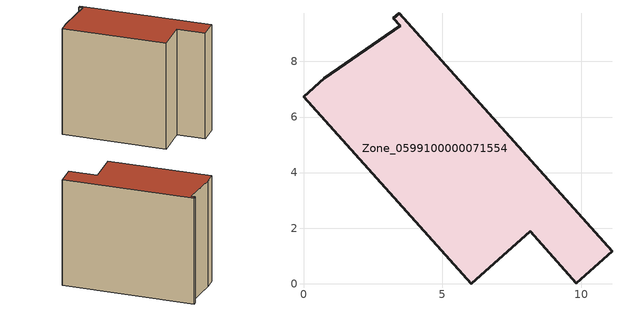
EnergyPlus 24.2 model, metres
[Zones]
Zone_0599100000071554
 floor ground (C_G): 0.75,7.39 3.48,9.29 3.23,9.55 3.45,9.73 11.1,1.17 9.81,0.02 8.16,1.88 6.04,0 0,6.73 z0
 wall outside (C_F): 0.75,7.39 0,6.73 6.04,0 8.16,1.88 9.81,0.02 11.1,1.17 3.45,9.73 3.23,9.55 3.48,9.29 0.75,7.39 z0:9.71
 roof outside (C_R): 3.48,9.29 0.75,7.39 0,6.73 6.04,0 8.16,1.88 9.81,0.02 11.1,1.17 3.45,9.73 3.23,9.55 z9.71
[BUILDING]
Pand.0599100000071554: North Axis=0; Terrain=City; Loads Convergence Tolerance Value=0.04; Temperature Convergence Tolerance Value=0.4; Solar Distribution=FullExterior; Maximum Number of Warmup Days=25; Minimum Number of Warmup Days=1
[Site:Location]
Rotterdam.The.Hague.AP_ZH_NLD Design_Conditions: Latitude=51.96; Longitude=4.45; Time Zone=1; Elevation=-4.5
[SITE:GROUNDTEMPERATURE:BUILDINGSURFACE]
18, 18, 18, 18, 18, 18, 18, 18, 18, 18, 18, 18
[MATERIAL] Thermal Absorptance=0.9; Solar Absorptance=0.7; Visible Absorptance=0.7
Name | Roughness | Thickness | Conductivity | Density | Specific Heat
G.TI.1946 | MediumSmooth | 0.15 | 1 | 540 | 1210
F.TI.1946 | Rough | 0.3 | 0.857143 | 1920 | 840
R.TI.1946 | MediumRough | 0.2 | 0.1 | 1500 | 1000
[CONSTRUCTION]
C_G: G.TI.1946
C_F: F.TI.1946
C_R: R.TI.1946
[ZONE]
Zone_0599100000071554: Type=1; Multiplier=1; Ceiling Height=Autocalculate; Volume=Autocalculate; Floor Area=autocalculate; Part of Total Floor Area=Yes
[ZONEINFILTRATION:DESIGNFLOWRATE]
Infil_Zone_0599100000071554: Zone or ZoneList or Space or SpaceList=Zone_0599100000071554; Schedule=AlwaysOn; Design Flow Rate Calculation Method=Flow/Area; Flow Rate per Floor Area=0.003; Constant Term Coefficient=1; Temperature Term Coefficient=0; Velocity Term Coefficient=0; Velocity Squared Term Coefficient=0
[HVACTEMPLATE:ZONE:IDEALLOADSAIRSYSTEM]
Zone_0599100000071554: Maximum Heating Supply Air Temperature=50; Minimum Cooling Supply Air Temperature=13; Maximum Heating Supply Air Humidity Ratio=0.0156; Minimum Cooling Supply Air Humidity Ratio=0.0077; Heating Limit=NoLimit; Cooling Limit=NoLimit; Dehumidification Control Type=ConstantSensibleHeatRatio; Cooling Sensible Heat Ratio=0.7; Dehumidification Setpoint=60; Humidification Control Type=None; Humidification Setpoint=30; Outdoor Air Method=None; Outdoor Air Flow Rate per Person=0.00944; Outdoor Air Flow Rate per Zone Floor Area=0; Outdoor Air Flow Rate per Zone=0; Demand Controlled Ventilation Type=None; Outdoor Air Economizer Type=NoEconomizer; Heat Recovery Type=None; Sensible Heat Recovery Effectiveness=0.7; Latent Heat Recovery Effectiveness=0.65
[ZONECONTROL:THERMOSTAT]
ThermostatControl_Zone_0599100000071554: Zone or ZoneList=Zone_0599100000071554; Control Type Schedule=DualSetpointControlType; Control 1=Thermostat_Zone_0599100000071554; Temperature Difference Between Cutout And Setpoint=0
[THERMOSTATSETPOINT:DUALSETPOINT]
Thermostat_Zone_0599100000071554: Heating Setpoint Temperature Schedule=HeatingSetpoint_Zone_0599100000071554; Cooling Setpoint Temperature Schedule=CoolingSetpoint_Zone_0599100000071554
[SCHEDULE:COMPACT]
HeatingSetpoint_Zone_0599100000071554: Through: 12/31, For: AllDays, Until: 24:00, 21
CoolingSetpoint_Zone_0599100000071554: Through: 12/31, For: AllDays, Until: 24:00, 24
DualSetpointControlType: Through: 12/31, For: AllDays, Until: 24:00, 4
AlwaysOn: Through: 12/31, For: AllDays, Until: 24:00, 1
